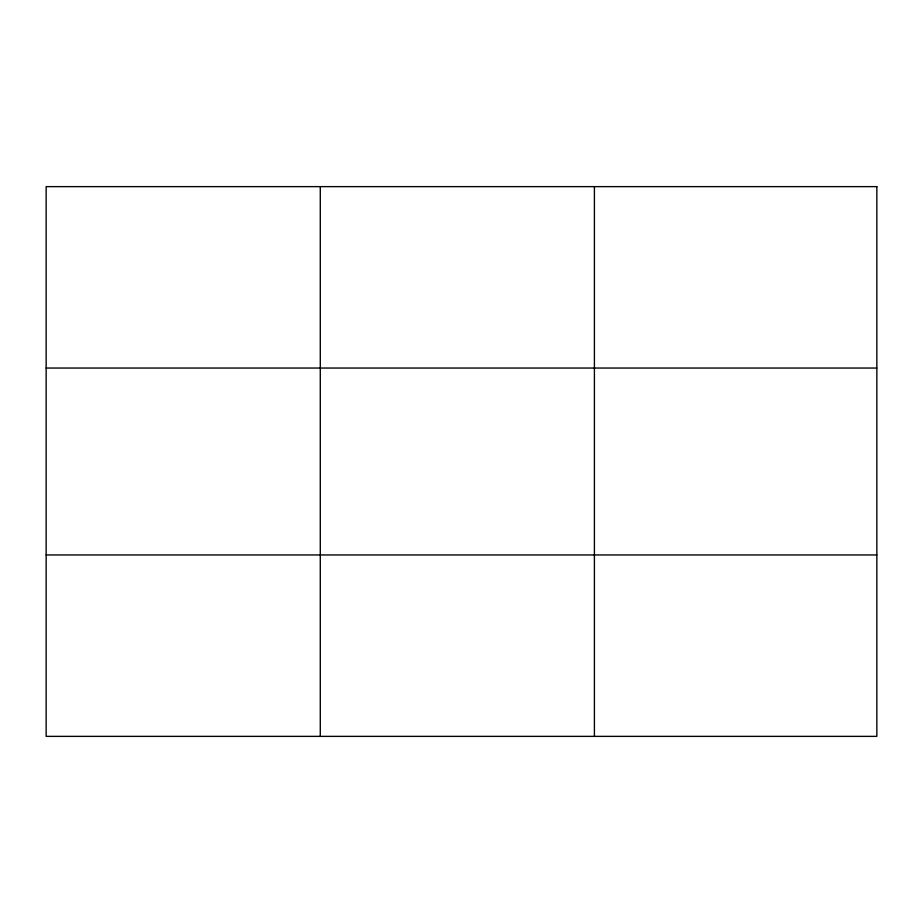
<?xml version="1.0" encoding="UTF-8"?>
<svg xmlns="http://www.w3.org/2000/svg" width="923" height="923" viewBox="0 0 923 923"><rect width="100%" height="100%" fill="white"/><g stroke="black" fill="none" stroke-linecap="round" stroke-linejoin="round"><path stroke-width="1.38" d="M320.281 186.631L320.281 736.369M594.412 186.631L594.412 736.369M46.15 368.046L876.85 368.046M46.15 554.954L876.85 554.954M876.85 186.631L876.85 736.369L46.15 736.369L46.15 186.631L876.85 186.631"/></g></svg>
